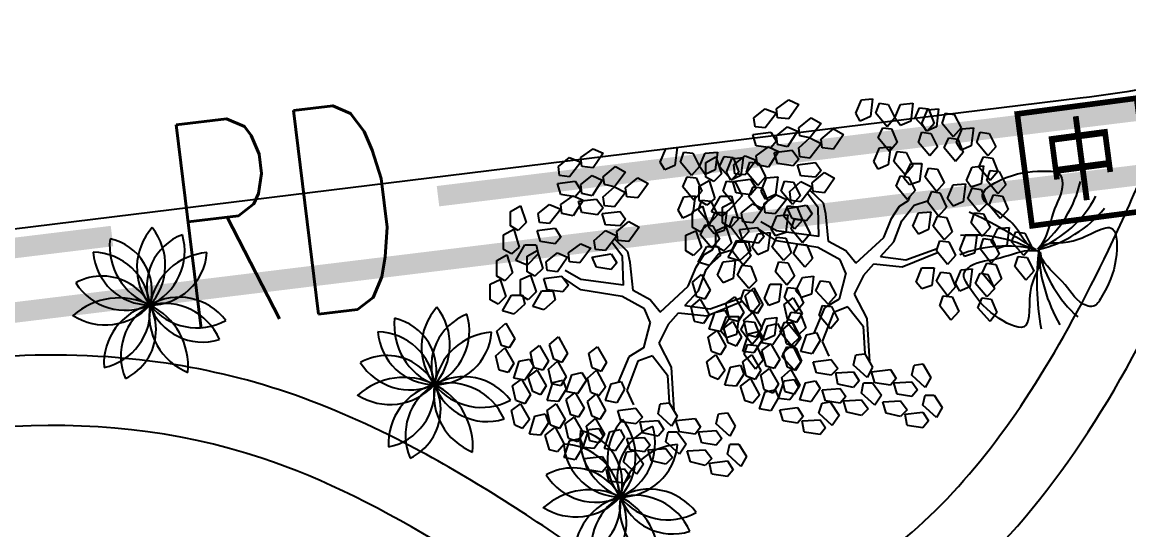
# Model space of a CAD drawing. Extents: x -809667 to 586099, y 3084146 to 3634412.
# Drawn here: x 381250.73 to 381260.16, y 3086097.87 to 3086102.2 of the extents above; entities that cross this region are included whole.
import ezdxf

# ---------------------------------------------------------------- set-up
doc = ezdxf.new("R2010")
doc.units = 0
doc.header["$LTSCALE"] = 0.5
doc.layers.get('0').update_dxf_attribs({"linetype": 'CONTINUOUS'})
for name, color, linetype in [('DIM-通讯', 3, 'CONTINUOUS'), ('E-DIM-DQ', 7, 'CONTINUOUS'), ('E-SIG_TEXT', 7, 'CONTINUOUS'), ('WIRE-照明', 1, 'CONTINUOUS'), ('WIRE-通讯', 4, 'CONTINUOUS'), ('乔木', 84, 'CONTINUOUS'), ('文字', 7, 'CONTINUOUS'), ('树', 3, 'CONTINUOUS')]:
    doc.layers.add(name, color=color, linetype=linetype)
doc.styles.add('-宋体', font='', dxfattribs={"width": 0.6})
doc.styles.add('_TEL_DIM', font='SIMPLEX', dxfattribs={"width": 0.8, "height": 3.5, "bigfont": 'HZTXT'})
doc.styles.get('-宋体').set_extended_font_data('NSimSun')

# ---------------------------------------------------------------- blocks, each defined once
blk = doc.blocks.new('幌伞枫')
at = {"layer": '乔木', "color": 0}
for p, q in [((-530.7, 995.3), (-449.9, 1054)), ((-449.9, 1054), (-383.9, 1024.6)), ((-383.9, 1024.6), (-449.9, 929.2)), ((-9.5, 965.9), (27.2, 1054)), ((27.2, 1054), (100.6, 1061.3)), ((100.6, 1061.3), (85.9, 943.9)), ((122.6, 965.9), (144.7, 1032)), ((144.7, 1032), (203.4, 1024.6)), ((203.4, 1024.6), (247.4, 936.5)), ((247.4, 936.5), (284.1, 1024.6)), ((284.1, 1024.6), (364.9, 1032)), ((364.9, 1032), (350.2, 914.5)), ((-677.5, 936.5), (-604.1, 995.3)), ((-604.1, 995.3), (-530.7, 965.9)), ((-530.7, 965.9), (-604.1, 870.5)), ((-523.3, 936.5), (-530.7, 995.3)), ((19.9, 914.5), (-9.5, 965.9)), ((85.9, 943.9), (19.9, 914.5)), ((196, 877.8), (122.6, 965.9)), ((379.5, 936.5), (408.9, 1002.6)), ((408.9, 1002.6), (467.6, 995.3)), ((423.6, 899.8), (460.3, 987.9)), ((460.3, 987.9), (533.7, 995.3)), ((467.6, 995.3), (504.3, 899.8)), ((533.7, 995.3), (519, 877.8)), ((555.7, 899.8), (577.7, 965.9)), ((577.7, 965.9), (636.5, 958.6)), ((636.5, 958.6), (680.5, 870.5)), ((-670.1, 877.8), (-677.5, 936.5)), ((-604.1, 870.5), (-670.1, 877.8)), ((-530.7, 819.1), (-457.3, 877.8)), ((-449.9, 929.2), (-523.3, 936.5)), ((-457.3, 877.8), (-391.2, 848.5)), ((-383.9, 870.5), (-303.1, 936.5)), ((-237, 899.8), (-310.4, 804.4)), ((-303.1, 936.5), (-237, 899.8)), ((247.4, 936.5), (196, 877.8)), ((284.1, 885.2), (247.4, 936.5)), ((350.2, 914.5), (284.1, 885.2)), ((460.3, 848.5), (379.5, 936.5)), ((453, 848.5), (423.6, 899.8)), ((519, 877.8), (453, 848.5)), ((504.3, 899.8), (460.3, 848.5)), ((629.1, 811.8), (555.7, 899.8)), ((-684.8, 826.4), (-567.4, 841.1)), ((-662.8, 753), (-684.8, 826.4)), ((-567.4, 841.1), (-530.7, 782.4)), ((-523.3, 760.4), (-530.7, 819.1)), ((-391.2, 848.5), (-457.3, 745.7)), ((-376.5, 819.1), (-383.9, 870.5)), ((-383.9, 738.4), (-310.4, 804.4)), ((-310.4, 804.4), (-376.5, 819.1)), ((-310.4, 804.4), (-237, 767.7)), ((-237, 797.1), (-156.3, 863.1)), ((-156.3, 863.1), (-90.2, 826.4)), ((-90.2, 826.4), (-156.3, 731)), ((137.3, 804.4), (166.7, 870.5)), ((210.7, 716.3), (137.3, 804.4)), ((166.7, 870.5), (225.4, 863.1)), ((225.4, 863.1), (262.1, 775.1)), ((401.6, 775.1), (423.6, 841.1)), ((423.6, 841.1), (482.3, 833.8)), ((482.3, 833.8), (526.4, 745.7)), ((570.4, 738.4), (599.8, 804.4)), ((599.8, 804.4), (658.5, 797.1)), ((680.5, 870.5), (629.1, 811.8)), ((651.1, 775.1), (687.8, 863.1)), ((687.8, 863.1), (761.3, 870.5)), ((761.3, 870.5), (746.6, 753)), ((783.3, 775.1), (805.3, 841.1)), ((805.3, 841.1), (864, 833.8)), ((864, 833.8), (908.1, 745.7)), ((-567.4, 738.4), (-662.8, 753)), ((-662.8, 687), (-582, 745.7)), ((-582, 745.7), (-516, 716.3)), ((-530.7, 782.4), (-567.4, 738.4)), ((-457.3, 745.7), (-523.3, 760.4)), ((-376.5, 679.6), (-383.9, 738.4)), ((-237, 767.7), (-310.4, 672.3)), ((-229.7, 738.4), (-237, 797.1)), ((-156.3, 731), (-229.7, 738.4)), ((108, 650.3), (144.7, 738.4)), ((144.7, 738.4), (218.1, 745.7)), ((218.1, 745.7), (203.4, 628.2)), ((262.1, 775.1), (210.7, 716.3)), ((475, 687), (401.6, 775.1)), ((526.4, 745.7), (475, 687)), ((643.8, 650.3), (570.4, 738.4)), ((680.5, 723.7), (651.1, 775.1)), ((658.5, 797.1), (695.2, 709)), ((746.6, 753), (680.5, 723.7)), ((856.7, 687), (783.3, 775.1)), ((908.1, 745.7), (856.7, 687)), ((-993.1, 642.9), (-927, 679.6)), ((-927, 679.6), (-890.3, 569.5)), ((-809.6, 628.2), (-736.2, 687)), ((-736.2, 687), (-662.8, 657.6)), ((-662.8, 657.6), (-736.2, 562.2)), ((-655.4, 628.2), (-662.8, 687)), ((-516, 716.3), (-582, 613.6)), ((-545.3, 709), (-427.9, 723.7)), ((-523.3, 635.6), (-545.3, 709)), ((-427.9, 723.7), (-383.9, 665)), ((-383.9, 665), (-420.6, 620.9)), ((-310.4, 672.3), (-376.5, 679.6)), ((240.1, 650.3), (262.1, 716.3)), ((262.1, 716.3), (320.8, 709)), ((320.8, 709), (364.9, 620.9)), ((695.2, 709), (643.8, 650.3)), ((798, 613.6), (827.3, 679.6)), ((827.3, 679.6), (886, 672.3)), ((886, 672.3), (922.7, 584.2)), ((-993.1, 547.5), (-993.1, 642.9)), ((-802.3, 569.5), (-809.6, 628.2)), ((-582, 613.6), (-655.4, 628.2)), ((-420.6, 620.9), (-523.3, 635.6)), ((-391.2, 628.2), (-273.7, 642.9)), ((-369.2, 554.8), (-391.2, 628.2)), ((-273.7, 642.9), (-237, 591.5)), ((-237, 591.5), (-273.7, 547.5)), ((137.3, 598.9), (108, 650.3)), ((203.4, 628.2), (137.3, 598.9)), ((313.5, 562.2), (240.1, 650.3)), ((306.1, 540.2), (350.2, 635.6)), ((364.9, 620.9), (313.5, 562.2)), ((350.2, 635.6), (423.6, 635.6)), ((423.6, 635.6), (408.9, 518.1)), ((445.6, 547.5), (467.6, 606.2)), ((467.6, 606.2), (526.4, 598.9)), ((526.4, 598.9), (570.4, 510.8)), ((717.2, 525.5), (753.9, 613.6)), ((753.9, 613.6), (827.3, 620.9)), ((871.4, 525.5), (798, 613.6)), ((827.3, 620.9), (812.6, 503.5)), ((849.3, 525.5), (871.4, 591.5)), ((871.4, 591.5), (930.1, 584.2)), ((922.7, 584.2), (871.4, 525.5)), ((930.1, 584.2), (974.1, 496.1)), ((-1037.1, 488.8), (-971.1, 525.5)), ((-941.7, 518.1), (-993.1, 547.5)), ((-971.1, 525.5), (-934.4, 408)), ((-890.3, 569.5), (-941.7, 518.1)), ((-816.9, 518.1), (-699.5, 532.8)), ((-794.9, 444.7), (-816.9, 518.1)), ((-736.2, 562.2), (-802.3, 569.5)), ((-699.5, 532.8), (-662.8, 474.1)), ((-442.6, 452.1), (-369.2, 518.1)), ((-273.7, 547.5), (-369.2, 554.8)), ((-369.2, 518.1), (-295.8, 481.4)), ((-295.8, 510.8), (-215, 576.9)), ((-288.4, 452.1), (-295.8, 510.8)), ((-215, 576.9), (-149, 540.2)), ((-149, 540.2), (-215, 444.7)), ((254.8, 488.8), (284.1, 554.8)), ((284.1, 554.8), (335.5, 547.5)), ((342.8, 496.1), (306.1, 540.2)), ((335.5, 547.5), (379.5, 459.4)), ((408.9, 518.1), (342.8, 496.1)), ((519, 452.1), (445.6, 547.5)), ((570.4, 510.8), (519, 452.1)), ((746.6, 481.4), (717.2, 525.5)), ((922.7, 437.4), (849.3, 525.5)), ((-1037.1, 393.4), (-1037.1, 488.8)), ((-699.5, 430.1), (-794.9, 444.7)), ((-662.8, 474.1), (-699.5, 430.1)), ((-435.2, 393.4), (-442.6, 452.1)), ((-295.8, 481.4), (-369.2, 386)), ((-256.9, 345.9), (-327.2, 440.6)), ((-221.9, 376.9), (-310.5, 462.2)), ((-215, 444.7), (-288.4, 452.1)), ((328.2, 400.7), (254.8, 488.8)), ((379.5, 459.4), (328.2, 400.7)), ((460.3, 386), (489.7, 452.1)), ((489.7, 452.1), (541, 444.7)), ((541, 444.7), (585.1, 349.3)), ((592.4, 408), (629.1, 496.1)), ((629.1, 496.1), (709.9, 503.5)), ((709.9, 503.5), (695.2, 386)), ((724.5, 408), (753.9, 474.1)), ((812.6, 503.5), (746.6, 481.4)), ((753.9, 474.1), (812.6, 466.8)), ((812.6, 466.8), (849.3, 371.3)), ((974.1, 496.1), (922.7, 437.4)), ((-985.8, 364), (-1037.1, 393.4)), ((-934.4, 408), (-985.8, 364)), ((-956.4, 320), (-897.7, 422.7)), ((-897.7, 422.7), (-824.3, 422.7)), ((-883, 349.3), (-816.9, 386)), ((-809.6, 364), (-883, 290.6)), ((-824.3, 422.7), (-809.6, 364)), ((-816.9, 386), (-780.2, 268.6)), ((-758.2, 312.6), (-684.8, 371.3)), ((-684.8, 371.3), (-618.7, 342)), ((-611.4, 371.3), (-530.7, 430.1)), ((-604.1, 312.6), (-611.4, 371.3)), ((-464.6, 400.7), (-538, 305.3)), ((-530.7, 430.1), (-464.6, 400.7)), ((-457.3, 342), (-332.5, 364)), ((-369.2, 386), (-435.2, 393.4)), ((-332.5, 364), (-295.8, 305.3)), ((-206.4, 307), (-221.9, 376.9)), ((276.8, 356.7), (335.5, 393.4)), ((291.5, 261.2), (372.2, 364)), ((335.5, 393.4), (344, 418.8)), ((372.2, 364), (467.6, 393.4)), ((533.7, 290.6), (460.3, 386)), ((629.1, 356.7), (592.4, 408)), ((695.2, 386), (629.1, 356.7)), ((798, 320), (724.5, 408)), ((849.3, 371.3), (798, 320)), ((864, 364), (893.4, 430.1)), ((937.4, 275.9), (864, 364)), ((893.4, 430.1), (952.1, 422.7)), ((952.1, 422.7), (988.8, 334.6)), ((-1081.2, 320), (-1015.1, 356.7)), ((-1081.2, 217.2), (-1081.2, 320)), ((-1015.1, 356.7), (-978.4, 239.2)), ((-883, 290.6), (-956.4, 320)), ((-883, 246.5), (-883, 349.3)), ((-750.9, 253.9), (-758.2, 312.6)), ((-618.7, 342), (-684.8, 246.5)), ((-538, 305.3), (-604.1, 312.6)), ((-427.9, 275.9), (-457.3, 342)), ((-295.8, 305.3), (-332.5, 261.2)), ((-251.7, 158.5), (-256.9, 345.9)), ((-188.4, 124.2), (-206.4, 307)), ((225.4, 275.9), (276.8, 356.7)), ((364.9, 224.5), (401.6, 312.6)), ((401.6, 312.6), (482.3, 320)), ((482.3, 320), (467.6, 202.5)), ((497, 224.5), (526.4, 290.6)), ((526.4, 290.6), (585.1, 283.3)), ((585.1, 349.3), (533.7, 290.6)), ((746.6, 246.5), (768.6, 312.6)), ((768.6, 312.6), (827.3, 305.3)), ((827.3, 305.3), (871.4, 217.2)), ((988.8, 334.6), (937.4, 275.9)), ((-978.4, 239.2), (-1029.8, 187.8)), ((-927, 195.2), (-861, 224.5)), ((-831.6, 217.2), (-883, 246.5)), ((-861, 224.5), (-824.3, 114.4)), ((-780.2, 268.6), (-831.6, 217.2)), ((-684.8, 246.5), (-750.9, 253.9)), ((-530.7, 195.2), (-633.4, 253.9)), ((-332.5, 261.2), (-427.9, 275.9)), ((174, 151.1), (225.4, 275.9)), ((240.1, 121.8), (291.5, 261.2)), ((401.6, 173.1), (364.9, 224.5)), ((570.4, 136.4), (497, 224.5)), ((585.1, 283.3), (621.8, 187.8)), ((820, 158.5), (746.6, 246.5)), ((-1125.2, 165.8), (-1059.2, 195.2)), ((-1125.2, 63), (-1125.2, 165.8)), ((-1029.8, 187.8), (-1081.2, 217.2)), ((-1059.2, 195.2), (-1022.5, 85.1)), ((-927, 92.4), (-927, 195.2)), ((-772.9, 202.5), (-655.4, 217.2)), ((-750.9, 129.1), (-772.9, 202.5)), ((-655.4, 217.2), (-611.4, 158.5)), ((-611.4, 158.5), (-648.1, 114.4)), ((-530.7, 129.1), (-640.8, 202.5)), ((-251.7, 158.5), (-530.7, 195.2)), ((-9.5, -17.7), (174, 151.1)), ((467.6, 202.5), (401.6, 173.1)), ((621.8, 187.8), (570.4, 136.4)), ((673.2, 70.4), (709.9, 165.8)), ((709.9, 165.8), (783.3, 165.8)), ((783.3, 165.8), (768.6, 48.4)), ((871.4, 217.2), (820, 158.5)), ((878.7, 121.8), (922.7, 209.8)), ((922.7, 209.8), (996.1, 217.2)), ((996.1, 217.2), (981.5, 99.7)), ((1010.8, 121.8), (1040.2, 187.8)), ((1040.2, 187.8), (1098.9, 180.5)), ((1098.9, 180.5), (1143, 92.4)), ((-1022.5, 85.1), (-1073.9, 33.7)), ((-1044.5, -10.4), (-985.8, 92.4)), ((-985.8, 92.4), (-912.4, 92.4)), ((-875.7, 63), (-927, 92.4)), ((-912.4, 92.4), (-897.7, 33.7)), ((-824.3, 114.4), (-875.7, 63)), ((-846.3, 19), (-787.6, 121.8)), ((-787.6, 121.8), (-714.2, 121.8)), ((-648.1, 114.4), (-750.9, 129.1)), ((-714.2, 121.8), (-699.5, 63)), ((-259.1, 85.1), (-530.7, 129.1)), ((-112.3, 4.3), (-259.1, 85.1)), ((-75.6, 63), (-188.4, 124.2)), ((152, 26.3), (240.1, 121.8)), ((318.1, 4.2), (524.2, 78.5)), ((519, 63), (541, 129.1)), ((541, 129.1), (599.8, 121.8)), ((599.8, 121.8), (643.8, 33.7)), ((805.3, 77.7), (827.3, 143.8)), ((878.7, -17.7), (805.3, 77.7)), ((827.3, 143.8), (886, 136.4)), ((915.4, 77.7), (878.7, 121.8)), ((886, 136.4), (930.1, 41)), ((981.5, 99.7), (915.4, 77.7)), ((1091.6, 33.7), (1010.8, 121.8)), ((1143, 92.4), (1091.6, 33.7)), ((-1073.9, 33.7), (-1125.2, 63)), ((-897.7, 33.7), (-971.1, -32.4)), ((-772.9, -3), (-846.3, 19)), ((-699.5, 63), (-772.9, -3)), ((-75.6, -83.8), (-112.3, 4.3)), ((-9.5, -17.7), (-75.6, 63)), ((152, 26.3), (318.1, 4.2)), ((294.8, -42.4), (527, 53.4)), ((592.4, -25), (519, 63)), ((643.8, 33.7), (592.4, -25)), ((702.5, 26.3), (673.2, 70.4)), ((768.6, 48.4), (702.5, 26.3)), ((930.1, 41), (878.7, -17.7)), ((1032.8, -39.7), (1054.9, 26.3)), ((1054.9, 26.3), (1113.6, 19)), ((1113.6, 19), (1157.6, -69.1)), ((-971.1, -32.4), (-1044.5, -10.4)), ((-9.5, -17.7), (-9.5, -17.7)), ((-9.5, -17.7), (-9.5, -17.7)), ((-9.5, -17.7), (-9.5, -17.7)), ((-9.5, -17.7), (-9.5, -17.7)), ((-9.5, -17.7), (-9.5, -17.7)), ((-9.5, -17.7), (-9.5, -17.7)), ((-9.5, -17.7), (-9.5, -17.7)), ((-9.5, -17.7), (-9.5, -17.7)), ((-9.5, -17.7), (-9.5, -17.7)), ((-9.5, -17.7), (-9.5, -17.7)), ((-9.5, -17.7), (-9.5, -17.7)), ((-9.5, -17.7), (-9.5, -17.7)), ((-9.5, -17.7), (-9.5, -17.7)), ((-9.5, -17.7), (-9.5, -17.7)), ((-9.5, -17.7), (-9.5, -17.7)), ((-9.5, -17.7), (-9.5, -17.7)), ((-9.5, -17.7), (-9.5, -17.7)), ((-9.5, -17.7), (-9.5, -17.7)), ((-9.5, -17.7), (-9.5, -17.7)), ((-9.5, -17.7), (-9.5, -17.7)), ((-9.5, -17.7), (-9.5, -17.7)), ((-9.5, -17.7), (-9.5, -17.7)), ((-9.5, -17.7), (-9.5, -17.7)), ((-9.5, -17.7), (-9.5, -17.7)), ((-9.5, -17.7), (-9.5, -17.7)), ((-9.5, -17.7), (-9.5, -17.7)), ((-9.5, -17.7), (-9.5, -17.7)), ((-9.5, -17.7), (-9.5, -17.7)), ((-9.5, -17.7), (-9.5, -17.7)), ((-9.5, -17.7), (-9.5, -17.7)), ((-9.5, -17.7), (-9.5, -17.7)), ((-9.5, -17.7), (-9.5, -17.7)), ((-9.5, -17.7), (-9.5, -17.7)), ((-9.5, -17.7), (-9.5, -17.7)), ((-9.5, -17.7), (-9.5, -17.7)), ((-9.5, -17.7), (-9.5, -17.7)), ((-9.5, -17.7), (-9.5, -17.7)), ((-9.5, -17.7), (-9.5, -17.7)), ((-9.5, -17.7), (-9.5, -17.7)), ((-9.5, -17.7), (-9.5, -17.7)), ((41.9, -98.5), (109.5, -21.8)), ((109.5, -21.8), (294.8, -42.4)), ((386.9, -142.5), (423.6, -47.1)), ((423.6, -47.1), (504.3, -47.1)), ((504.3, -47.1), (489.7, -164.5)), ((643.8, -149.8), (680.5, -61.7)), ((680.5, -61.7), (753.9, -54.4)), ((753.9, -54.4), (739.2, -171.9)), ((820, -83.8), (849.3, -17.7)), ((849.3, -17.7), (908.1, -25)), ((908.1, -25), (944.8, -120.5)), ((1106.3, -127.8), (1032.8, -39.7)), ((1157.6, -69.1), (1106.3, -127.8)), ((-1081.2, -142.5), (-1022.5, -91.1)), ((-1051.8, -237.9), (-1081.2, -142.5)), ((-1022.5, -91.1), (-963.7, -193.9)), ((-75.6, -83.8), (-119.6, -252.6)), ((41.9, -98.5), (-19.6, -221.3)), ((423.6, -186.5), (386.9, -142.5)), ((519, -135.2), (548.4, -76.4)), ((592.4, -230.6), (519, -135.2)), ((548.4, -76.4), (607.1, -83.8)), ((607.1, -83.8), (643.8, -171.9)), ((775.9, -149.8), (805.3, -83.8)), ((805.3, -83.8), (856.7, -91.1)), ((893.4, -171.9), (820, -83.8)), ((856.7, -91.1), (900.7, -186.5)), ((944.8, -120.5), (893.4, -171.9)), ((-963.7, -193.9), (-1000.4, -252.6)), ((-736.2, -230.6), (-677.5, -179.2)), ((-677.5, -179.2), (-618.7, -289.3)), ((489.7, -164.5), (423.6, -186.5)), ((643.8, -171.9), (592.4, -230.6)), ((673.2, -201.2), (643.8, -149.8)), ((739.2, -171.9), (673.2, -201.2)), ((849.3, -237.9), (775.9, -149.8)), ((900.7, -186.5), (849.3, -237.9)), ((-1088.5, -304), (-1029.8, -252.6)), ((-1000.4, -252.6), (-1051.8, -237.9)), ((-1029.8, -252.6), (-971.1, -355.4)), ((-861, -282), (-802.3, -237.9)), ((-839, -384.7), (-861, -282)), ((-802.3, -237.9), (-743.5, -340.7)), ((-706.8, -326), (-736.2, -230.6)), ((-618.7, -289.3), (-655.4, -348)), ((-479.3, -289.3), (-420.6, -245.3)), ((-457.3, -384.7), (-479.3, -289.3)), ((-420.6, -245.3), (-361.8, -348)), ((-119.6, -252.6), (-215, -311.3)), ((-19.6, -221.3), (61.7, -380.2)), ((541, -296.6), (563.1, -230.6)), ((563.1, -230.6), (621.8, -237.9)), ((621.8, -237.9), (665.8, -333.3)), ((790.6, -311.3), (820, -245.3)), ((820, -245.3), (878.7, -252.6)), ((878.7, -252.6), (915.4, -340.7)), ((-1066.5, -399.4), (-1088.5, -304)), ((-971.1, -355.4), (-1007.8, -414.1)), ((-971.1, -450.8), (-934.4, -340.7)), ((-934.4, -340.7), (-868.3, -326)), ((-868.3, -326), (-839, -377.4)), ((-743.5, -340.7), (-780.2, -399.4)), ((-743.5, -392.1), (-684.8, -340.7)), ((-655.4, -348), (-706.8, -326)), ((-684.8, -340.7), (-626.1, -443.5)), ((-361.8, -348), (-398.5, -406.7)), ((-215, -311.3), (-285.1, -477)), ((-156.3, -340.7), (-229.7, -531.5)), ((-60.9, -304), (-156.3, -340.7)), ((-60.9, -304), (38.4, -430.7)), ((614.4, -392.1), (541, -296.6)), ((665.8, -333.3), (614.4, -392.1)), ((871.4, -399.4), (790.6, -311.3)), ((915.4, -340.7), (871.4, -399.4)), ((-1007.8, -414.1), (-1066.5, -399.4)), ((-839, -377.4), (-897.7, -465.5)), ((-875.7, -443.5), (-816.9, -399.4)), ((-780.2, -399.4), (-839, -384.7)), ((-816.9, -399.4), (-758.2, -502.2)), ((-721.5, -487.5), (-743.5, -392.1)), ((-626.1, -538.9), (-589.4, -428.8)), ((-589.4, -428.8), (-523.3, -414.1)), ((-523.3, -414.1), (-494, -465.5)), ((-486.6, -450.8), (-427.9, -399.4)), ((-398.5, -406.7), (-457.3, -384.7)), ((-427.9, -399.4), (-369.2, -509.5)), ((38.4, -430.7), (49.2, -612.3)), ((61.7, -380.2), (79.4, -664.1)), ((-978.4, -502.2), (-919.7, -458.1)), ((-956.4, -597.6), (-978.4, -502.2)), ((-897.7, -465.5), (-971.1, -450.8)), ((-919.7, -458.1), (-861, -560.9)), ((-846.3, -538.9), (-875.7, -443.5)), ((-758.2, -502.2), (-794.9, -560.9)), ((-750.9, -597.6), (-714.2, -480.2)), ((-662.8, -502.2), (-721.5, -487.5)), ((-714.2, -480.2), (-648.1, -465.5)), ((-626.1, -443.5), (-662.8, -502.2)), ((-648.1, -465.5), (-626.1, -524.2)), ((-494, -465.5), (-552.7, -553.6)), ((-464.6, -546.2), (-486.6, -450.8)), ((-369.2, -597.6), (-332.5, -487.5)), ((-332.5, -487.5), (-266.4, -472.8)), ((-266.4, -472.8), (-244.4, -524.2)), ((-861, -560.9), (-897.7, -619.6)), ((-794.9, -560.9), (-846.3, -538.9)), ((-626.1, -524.2), (-677.5, -604.9)), ((-552.7, -553.6), (-626.1, -538.9)), ((-626.1, -590.3), (-567.4, -546.2)), ((-567.4, -546.2), (-508.6, -649)), ((-486.6, -604.9), (-427.9, -553.6)), ((-413.2, -568.2), (-464.6, -546.2)), ((-427.9, -553.6), (-369.2, -663.7)), ((-369.2, -509.5), (-413.2, -568.2)), ((-244.4, -524.2), (-295.8, -612.3)), ((-229.7, -531.5), (-185.7, -627)), ((-985.8, -663.7), (-927, -619.6)), ((-897.7, -619.6), (-956.4, -597.6)), ((-927, -619.6), (-868.3, -722.4)), ((-677.5, -604.9), (-750.9, -597.6)), ((-750.9, -663.7), (-692.2, -619.6)), ((-692.2, -619.6), (-633.4, -722.4)), ((-596.7, -693), (-626.1, -590.3)), ((-508.6, -649), (-545.3, -707.7)), ((-457.3, -700.4), (-486.6, -604.9)), ((-295.8, -612.3), (-369.2, -597.6)), ((-288.4, -663.7), (-171, -649)), ((-171, -649), (-126.9, -707.7)), ((-24.2, -685.7), (-9.5, -619.6)), ((-9.5, -619.6), (49.2, -612.3)), ((49.2, -612.3), (100.6, -700.4)), ((-963.7, -759.1), (-985.8, -663.7)), ((-868.3, -722.4), (-912.4, -781.1)), ((-868.3, -817.8), (-831.6, -700.4)), ((-831.6, -700.4), (-765.6, -685.7)), ((-765.6, -685.7), (-743.5, -744.4)), ((-728.9, -759.1), (-750.9, -663.7)), ((-633.4, -722.4), (-670.1, -781.1)), ((-633.4, -751.7), (-574.7, -707.7)), ((-545.3, -707.7), (-596.7, -693)), ((-574.7, -707.7), (-516, -810.5)), ((-494, -766.4), (-435.2, -715)), ((-405.9, -722.4), (-457.3, -700.4)), ((-435.2, -715), (-376.5, -817.8)), ((-369.2, -663.7), (-405.9, -722.4)), ((-266.4, -737.1), (-288.4, -663.7)), ((-126.9, -707.7), (-171, -751.7)), ((63.9, -766.4), (-24.2, -685.7)), ((100.6, -700.4), (63.9, -766.4)), ((93.3, -729.7), (218.1, -715)), ((218.1, -715), (254.8, -773.8)), ((357.5, -751.7), (372.2, -685.7)), ((372.2, -685.7), (430.9, -678.3)), ((430.9, -678.3), (482.3, -766.4)), ((-912.4, -781.1), (-963.7, -759.1)), ((-743.5, -744.4), (-794.9, -825.2)), ((-765.6, -825.2), (-699.5, -773.8)), ((-670.1, -781.1), (-728.9, -759.1)), ((-699.5, -773.8), (-640.8, -883.9)), ((-611.4, -847.2), (-633.4, -751.7)), ((-516, -905.9), (-479.3, -788.5)), ((-471.9, -861.9), (-494, -766.4)), ((-479.3, -788.5), (-413.2, -781.1)), ((-413.2, -781.1), (-383.9, -832.5)), ((-339.8, -803.1), (-273.7, -788.5)), ((-273.7, -788.5), (-244.4, -839.8)), ((-171, -751.7), (-266.4, -737.1)), ((-141.6, -737.1), (-24.2, -729.7)), ((-126.9, -810.5), (-141.6, -737.1)), ((-24.2, -729.7), (12.5, -788.5)), ((12.5, -788.5), (-24.2, -832.5)), ((115.3, -803.1), (93.3, -729.7)), ((254.8, -773.8), (218.1, -817.8)), ((240.1, -803.1), (357.5, -795.8)), ((445.6, -832.5), (357.5, -751.7)), ((357.5, -795.8), (394.2, -847.2)), ((482.3, -766.4), (445.6, -832.5)), ((-794.9, -825.2), (-868.3, -817.8)), ((-736.2, -920.6), (-765.6, -825.2)), ((-640.8, -972), (-604.1, -861.9)), ((-552.7, -869.2), (-611.4, -847.2)), ((-604.1, -861.9), (-538, -847.2)), ((-516, -810.5), (-552.7, -869.2)), ((-538, -847.2), (-516, -898.6)), ((-413.2, -876.5), (-471.9, -861.9)), ((-383.9, -832.5), (-442.6, -913.2)), ((-376.5, -817.8), (-413.2, -876.5)), ((-376.5, -913.2), (-339.8, -803.1)), ((-244.4, -839.8), (-303.1, -927.9)), ((-229.7, -847.2), (-112.3, -839.8)), ((-207.7, -920.6), (-229.7, -847.2)), ((-24.2, -832.5), (-126.9, -810.5)), ((-112.3, -839.8), (-75.6, -891.2)), ((27.2, -869.2), (41.9, -803.1)), ((115.3, -949.9), (27.2, -869.2)), ((41.9, -803.1), (100.6, -803.1)), ((100.6, -803.1), (159.3, -883.9)), ((218.1, -817.8), (115.3, -803.1)), ((262.1, -876.5), (240.1, -803.1)), ((394.2, -847.2), (357.5, -891.2)), ((-684.8, -935.3), (-736.2, -920.6)), ((-640.8, -883.9), (-684.8, -935.3)), ((-516, -898.6), (-567.4, -986.6)), ((-442.6, -913.2), (-516, -905.9)), ((-303.1, -927.9), (-376.5, -913.2)), ((-251.7, -1001.3), (-229.7, -935.3)), ((-229.7, -935.3), (-178.3, -927.9)), ((-112.3, -935.3), (-207.7, -920.6)), ((-178.3, -927.9), (-119.6, -1016)), ((-75.6, -891.2), (-112.3, -935.3)), ((-90.2, -920.6), (27.2, -913.2)), ((-68.2, -994), (-90.2, -920.6)), ((27.2, -913.2), (71.3, -972)), ((159.3, -883.9), (115.3, -949.9)), ((166.7, -927.9), (284.1, -920.6)), ((188.7, -1001.3), (166.7, -927.9)), ((357.5, -891.2), (262.1, -876.5)), ((284.1, -920.6), (328.2, -979.3)), ((430.9, -949.9), (445.6, -883.9)), ((445.6, -883.9), (504.3, -883.9)), ((504.3, -883.9), (555.7, -964.6)), ((-567.4, -986.6), (-640.8, -972)), ((-508.6, -979.3), (-391.2, -964.6)), ((-486.6, -1052.7), (-508.6, -979.3)), ((-391.2, -964.6), (-354.5, -1023.3)), ((-163.6, -1082.1), (-251.7, -1001.3)), ((-119.6, -1016), (-163.6, -1082.1)), ((27.2, -1016), (-68.2, -994)), ((71.3, -972), (27.2, -1016)), ((284.1, -1023.3), (188.7, -1001.3)), ((328.2, -979.3), (284.1, -1023.3)), ((313.5, -1008.7), (430.9, -994)), ((328.2, -1082.1), (313.5, -1008.7)), ((519, -1030.7), (430.9, -949.9)), ((430.9, -994), (467.6, -1052.7)), ((555.7, -964.6), (519, -1030.7)), ((-391.2, -1067.4), (-486.6, -1052.7)), ((-354.5, -1023.3), (-391.2, -1067.4)), ((-361.8, -1052.7), (-244.4, -1045.4)), ((-347.2, -1126.1), (-361.8, -1052.7)), ((-244.4, -1045.4), (-207.7, -1096.7)), ((430.9, -1096.7), (328.2, -1082.1)), ((467.6, -1052.7), (430.9, -1096.7)), ((-244.4, -1140.8), (-347.2, -1126.1)), ((-207.7, -1096.7), (-244.4, -1140.8))]:
    blk.add_line(p, q, dxfattribs=at)
blk = doc.blocks.new('A$C46A015EA')
at = {"layer": '树', "color": 0, "linetype": 'Continuous'}
for centre, radius, start, end in [((1.328, 4.096), 1.969, 227.5644, 31.3305), ((0.798, 3.475), 1.995, 251.8163, 53.749), ((3.771, 4.188), 2.005, 153.4396, 313.5861), ((4.101, 3.626), 1.85, 126.1691, 303.0486), ((2.09, 4.411), 1.899, 199.3601, 10.491), ((4.644, 2.796), 2.077, 109.3184, 262.8778), ((0.796, 2.582), 1.783, 359.791, 92.4715), ((2.814, 4.682), 2.119, 188.6399, 263.6226), ((0.762, 1.899), 1.939, 297.0245, 103.8489), ((1.257, 1.36), 1.796, 310.7789, 134.4149), ((3.957, 1.204), 1.944, 51.9802, 218.2571), ((2.13, 0.326), 2.294, 10.2667, 147.1518), ((3.546, 0.815), 2.009, 38.8778, 198.6816)]:
    blk.add_arc(centre, radius, start, end, dxfattribs=at)
blk = doc.blocks.new('白玉兰')
at = {"color": 0}
for centre, radius, start, end in [((-1261, 1665), 2054, 309.3934, 347.1655), ((-713, 1844), 1941, 291.8214, 332.6346), ((-4729, -6984), 8429, 56.1879, 65.279), ((-478, 2077), 2115, 283.2993, 320.8528), ((-1148, -2037), 2310, 61.625, 95.1491), ((-559, -2135), 2214, 76.7033, 111.4018), ((4371, -556), 4392, 172.1708, 190.6677), ((2827, 107), 2821, 182.2544, 209.8868), ((2146, 475), 2185, 193.3063, 228.4107)]:
    blk.add_arc(centre, radius, start, end, dxfattribs=at)
for points in [[(-33, 16), (-233, 73), (-342, 562), (-1254, 922), (-425, 1375), (-33, 1392), (376, 1386), (477, 1091), (236, 716), (185, 277), (29, 67), (-7, 18)], [(8, 31), (155, 177), (635, 34), (1395, 653), (1385, -291), (1209, -641), (1004, -995), (697, -939), (487, -546), (129, -287), (22, -49), (-3, 7)], [(36, -22), (99, -220), (-250, -580), (-51, -1540), (-885, -1095), (-1114, -777), (-1334, -432), (-1142, -186), (-697, -181), (-301, 17), (-41, 2), (21, -1)]]:
    blk.add_open_spline(points, degree=3, knots=[0, 0, 0, 0, 621.989778, 1340.944545, 1869.007736, 2592.427455, 2798.699245, 2915.827596, 3435.261502, 4029.77129, 4212.300518, 4212.300518, 4212.300518, 4212.300518], dxfattribs=at)
blk = doc.blocks.new('23424')
at = {"layer": '文字', "color": 8, "linetype": 'Continuous', "flags": 128}
blk.add_lwpolyline([(382040.1822, 3087637.3164), (382006.6697, 3087629.4832, -0.026829), (382005.4027, 3087629.2579), (381966.6892, 3087624.4984)], format="xyb", dxfattribs=at)
at = {"layer": '文字', "color": 8, "linetype": 'Continuous'}
for points, knots in [([(381986.4483, 3087619.9554), (381988.3865, 3087619.7135), (381991.7687, 3087619.2914), (381994.8579, 3087625.6564), (382003.6127, 3087622.2507), (382006.0653, 3087627.1731), (382006.9586, 3087629.5507)], [0, 0, 0, 0, 5.241038, 9.145639, 17.995635, 24.640422, 24.640422, 24.640422, 24.640422]), ([(381986.5226, 3087620.5507), (381986.8222, 3087620.5134), (381987.119, 3087620.4763), (381987.9943, 3087620.3794), (381988.558, 3087620.3339), (381989.4779, 3087620.3422), (381989.8513, 3087620.3751), (381990.5351, 3087620.5189), (381990.8436, 3087620.6302), (381991.2821, 3087620.8845), (381991.4328, 3087620.9968), (381991.7405, 3087621.2751), (381991.894, 3087621.4381), (381992.3515, 3087621.9684), (381992.6559, 3087622.3805), (381993.1984, 3087623.026), (381993.4149, 3087623.2652), (381993.85, 3087623.6601), (381994.0629, 3087623.8229), (381994.5082, 3087624.0954), (381994.7406, 3087624.208), (381995.6701, 3087624.569), (381996.4083, 3087624.6717), (381997.898, 3087624.7383), (381998.6529, 3087624.7014), (382000.1153, 3087624.6362), (382000.8228, 3087624.6081), (382001.8397, 3087624.6701), (382002.1935, 3087624.7166), (382002.8768, 3087624.8848), (382003.1917, 3087625.0164), (382003.7855, 3087625.3836), (382004.0611, 3087625.6168), (382004.8178, 3087626.4333), (382005.2532, 3087627.1438), (382005.8598, 3087628.4119), (382006.0617, 3087628.8933), (382006.2564, 3087629.3943)], [0, 0, 0, 0, 0.809904, 0.809904, 2.429711, 2.429711, 3.66837, 3.66837, 4.926642, 4.926642, 5.673722, 5.673722, 6.420801, 6.420801, 7.887995, 7.887995, 8.767827, 8.767827, 9.468061, 9.468061, 10.168296, 10.168296, 12.19742, 12.19742, 14.226544, 14.226544, 16.255668, 16.255668, 17.461197, 17.461197, 18.836307, 18.836307, 20.211417, 20.211417, 22.844117, 22.844117, 24.28999, 24.28999, 24.28999, 24.28999]), ([(382001.8638, 3087624.8913), (382001.6262, 3087625.0595), (382001.3864, 3087625.2293), (382000.6569, 3087625.7298), (382000.1579, 3087626.0518), (381999.294, 3087626.4979), (381998.9423, 3087626.652), (381998.2137, 3087626.8889), (381997.8437, 3087626.9696), (381996.5278, 3087627.1355), (381995.5709, 3087627.0382), (381993.6729, 3087626.5609), (381992.7291, 3087626.1811), (381990.8669, 3087625.2628), (381989.9483, 3087624.7237), (381988.2965, 3087623.6852), (381987.56, 3087623.1929), (381986.8401, 3087622.728)], [0, 0, 0, 0, 0.838582, 0.838582, 2.515746, 2.515746, 3.607863, 3.607863, 4.699979, 4.699979, 7.466248, 7.466248, 10.232516, 10.232516, 12.998785, 12.998785, 15.338185, 15.338185, 15.338185, 15.338185]), ([(382001.5171, 3087624.4016), (382000.5059, 3087625.1175), (381996.737, 3087627.7859), (381991.5337, 3087625.1122), (381987.8924, 3087622.695), (381987.3092, 3087622.3167)], [0, 0, 0, 0, 3.569995, 13.305729, 15.183835, 15.183835, 15.183835, 15.183835])]:
    blk.add_open_spline(points, degree=3, knots=knots, dxfattribs=at)
for name, p, xscale, yscale, zscale in [('幌伞枫', (382003.5037, 3087627.8738), 0.0013, 0.0013, 0.0013), ('幌伞枫', (382001.8369, 3087627.4574), 0.0013, 0.0013, 0.0013), ('白玉兰', (382005.0448, 3087627.9584), 0.0004880798049271107, 0.0004880798049271107, 0.04880798235096967)]:
    blk.add_blockref(name, p, dxfattribs=dict(at, xscale=xscale, yscale=yscale, zscale=zscale))
at = {"layer": '文字', "color": 8, "linetype": 'Continuous', "xscale": 0.2560000000000001, "yscale": 0.2560000000000001, "zscale": 0.2560000000000001, "rotation": 344.8935626644683}
for p in [(381996.6642, 3087627.0296), (381999.0907, 3087626.3509), (382000.6748, 3087625.3928)]:
    blk.add_blockref('A$C46A015EA', p, dxfattribs=at)
blk = doc.blocks.new('RQWE')
at = {"layer": 'E-DIM-DQ', "const_width": 0.075, "elevation": -0.017}
for points in [[(78.17, -95.5), (76.567, -95.5), (76.567, -97.004), (78.17, -97.004)], [(79.788, -95.5), (78.185, -95.5), (78.185, -97.004), (79.788, -97.004)]]:
    blk.add_lwpolyline(points, close=True, dxfattribs=at)
at = {"layer": 'E-SIG_TEXT', "color": 3}
for p, q in [((78.185, -95.5, -0.017), (76.582, -95.5, -0.017)), ((76.582, -95.5, -0.017), (76.582, -97.004, -0.017)), ((79.788, -95.5, -0.017), (78.185, -95.5, -0.017)), ((78.185, -95.5, -0.017), (78.185, -97.004, -0.017)), ((78.185, -97.004, -0.017), (78.185, -95.5, -0.017)), ((79.788, -97.004, -0.017), (79.788, -95.5, -0.017)), ((76.582, -97.004, -0.017), (78.185, -97.004, -0.017)), ((78.185, -97.004, -0.017), (79.788, -97.004, -0.017))]:
    blk.add_line(p, q, dxfattribs=at)
at = {"layer": 'E-SIG_TEXT', "color": 3, "style": '-宋体', "width": 0.8}
for s, p in [('中', (76.846, -96.664, -0.017)), ('号', (78.449, -96.664, -0.017))]:
    blk.add_text(s, height=0.9, rotation=360, dxfattribs=at).set_placement(p)

msp = doc.modelspace()

# ---------------------------------------------------------------- linework, layer by layer
at = {"layer": 'WIRE-照明', "linetype": 'Continuous', "const_width": 0.175}
msp.add_lwpolyline([(381236.3866, 3086097.9772), (381260.469, 3086100.9225)], dxfattribs=at)
at = {"layer": 'WIRE-通讯', "linetype": 'Continuous', "const_width": 0.175}
for points in [[(381254.2709, 3086100.7149), (381260.3439, 3086101.4576)], [(381213.3339, 3086095.7083), (381251.4916, 3086100.3749)]]:
    msp.add_lwpolyline(points, dxfattribs=at)

# ---------------------------------------------------------------- block references
at = {"linetype": 'Continuous', "xscale": 0.6399999999999999, "yscale": 0.6399999999999999, "zscale": 0.6399999999999999, "rotation": 7.517267194531851}
msp.add_blockref('RQWE', (381202.632, 3086155.6005, 0.0108), dxfattribs=at)
at = {"layer": '文字', "color": 8, "linetype": 'Continuous'}
msp.add_blockref('23424', (-745.6581, -1527.7076), dxfattribs=at)

# ---------------------------------------------------------------- texts
at = {"layer": 'DIM-通讯', "linetype": 'Continuous', "style": '_TEL_DIM', "width": 0.64}
msp.add_text('RD', height=1.75, rotation=6.97265, dxfattribs=at).set_placement((381252.061, 3086099.5631))

doc.saveas('drawing.dxf')
